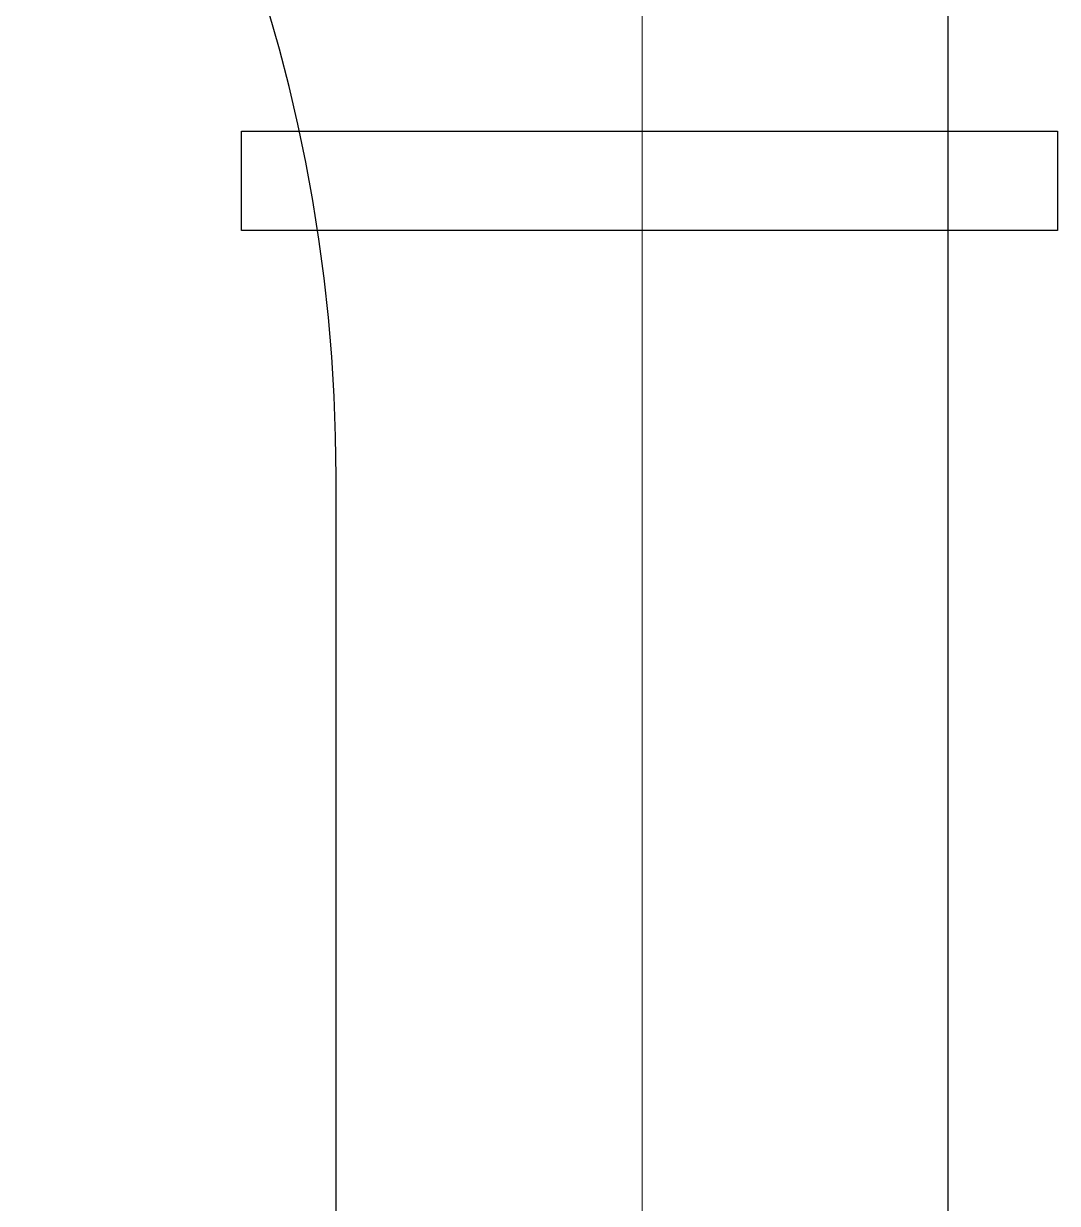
# Model space of a CAD drawing. Header units: inches. Extents: x 517790 to 538444, y 301815 to 302461.
# Drawn here: x 517895.02 to 517902.62, y 302339.4 to 302348.08 of the extents above; entities that cross this region are included whole.
import ezdxf

# ---------------------------------------------------------------- set-up
doc = ezdxf.new("R2010")
doc.units = ezdxf.units.IN
doc.header["$MEASUREMENT"] = 0
doc.linetypes.add('DASHDOT', pattern=[25.4, 12.7, -6.35, 0, -6.35])
doc.layers.add('Layout', color=6, linetype='Continuous', lineweight=15)
doc.layers.add('电气-接地设计-接地线', color=3, linetype='接地线')
doc.styles.add('EESLTYPE', font='TXT.shx')
doc.linetypes.add('接地线', pattern='A,500,["/",EESLTYPE,S=200,R=0,X=0,Y=-100],-200,60,-200', length=960)

msp = doc.modelspace()

# ---------------------------------------------------------------- linework, layer by layer
at = {"layer": 'Layout', "color": 9, "lineweight": -3}
for p, q in [((517901.8166, 302315.6646), (517901.8166, 302359.6919)), ((517897.3167, 302287.1649), (517897.3167, 302344.7463))]:
    msp.add_line(p, q, dxfattribs=at)
at = {"layer": 'Layout', "color": 9, "linetype": 'DASHDOT', "ltscale": 5}
msp.add_line((517899.5667, 302287.1649), (517899.5667, 302357.8361), dxfattribs=at)
at = {"layer": 'Layout', "color": 9, "lineweight": -3}
msp.add_arc((517885.3168, 302344.7463), 11.9999, 0, 86.22389, dxfattribs=at)
at = {"layer": '电气-接地设计-接地线', "color": 6, "linetype": 'Continuous'}
msp.add_lwpolyline([(517896.6202, 302346.5567), (517896.6202, 302347.2865), (517902.6201, 302347.2865), (517902.6201, 302346.5567)], close=True, dxfattribs=at)

doc.saveas('drawing.dxf')
